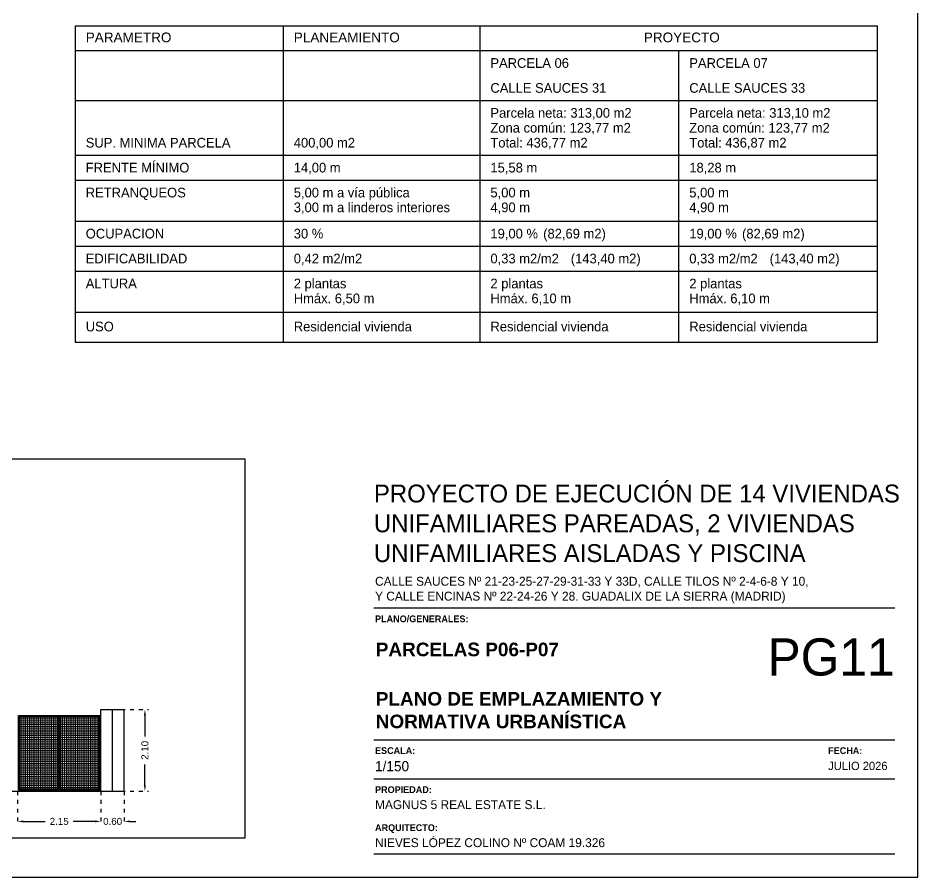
# Model space of a CAD drawing. Header units: millimetres. Extents: x 441061 to 442903, y 4515148 to 4515613.
# Drawn here: x 442517.71 to 442540.87, y 4515512.45 to 4515534.54 of the extents above; entities that cross this region are included whole.
import ezdxf

# ---------------------------------------------------------------- set-up
doc = ezdxf.new("R2010")
doc.units = ezdxf.units.MM
doc.linetypes.add('CONTINUA', pattern=[0])
doc.linetypes.add('PUNTOS2', pattern=[0.125, 0, -0.125])
for name, color, linetype in [('01_alzado', 5, 'CONTINUA'), ('01_cotas', 254, 'Continuous'), ('01_ejes', 10, 'Continuous'), ('01_retranqueo', 250, 'Continuous'), ('01_seccion', 7, 'CONTINUA'), ('01_texto cartela', 5, 'Continuous'), ('01_textos', 7, 'Continuous'), ('01_verjas', 254, 'Continuous')]:
    doc.layers.add(name, color=color, linetype=linetype)
doc.layers.add('01_cartela', color=6, linetype='Continuous', plot=False)
doc.layers.add('01_muebles_B', color=254, linetype='Continuous', lineweight=5)
doc.styles.add('Century Gothic', font='', dxfattribs={"height": 2})
doc.styles.add('Century Gothic_3', font='', dxfattribs={"height": 4.5})
doc.styles.add('Century Gothic_6', font='', dxfattribs={"height": 11})
doc.styles.add('Estilo1', font='swissel.ttf')
doc.styles.add('NIEVES2', font='sanss___.ttf')
doc.styles.add('NIEVES3', font='swisseb.ttf')
doc.styles.add('ROMANS', font='romans')
doc.styles.get('Century Gothic').set_extended_font_data('Century Gothic')
doc.styles.get('Century Gothic_3').set_extended_font_data('Century Gothic')
doc.styles.get('Century Gothic_6').set_extended_font_data('Century Gothic')
doc.dimstyles.new('DECIMAL-50', dxfattribs={"dimtxt": 0.08, "dimasz": 0.15, "dimexe": 0.09, "dimexo": 0, "dimgap": 0.09, "dimtad": 0, "dimzin": 0, "dimdsep": 46, "dimtxsty": 'ROMANS', "dimcen": 0.09, "dimclrt": 6, "dimadec": 0, "dimazin": 0, "dimtfac": 1.38, "dimtix": 1, "dimtofl": 0, "dimtmove": 2, "dimatfit": 3, "dimldrblk": 'OBLIQUE', "dimfxl": 1, "dimtolj": 1, "dimtzin": 0, "dimarcsym": 0})
pattern_1 = [(90, (174.572723, 0), (-0.047625, 1e-17), []), (180, (174.572723, 0), (-1e-17, -0.047625), [])]

# ---------------------------------------------------------------- blocks, each defined once
blk = doc.blocks.new('*D439')
at = {"layer": '01_cotas', "color": 0, "linetype": 'PUNTOS2', "lineweight": -2, "transparency": 16777216}
for p, q in [((442517.695, 4515514.655), (442517.695, 4515513.787)), ((442519.845, 4515514.655), (442519.845, 4515513.787))]:
    blk.add_line(p, q, dxfattribs=at)
at = {"layer": '01_cotas', "color": 0, "lineweight": -2, "transparency": 16777216}
for p, q in [((442517.845, 4515513.877), (442518.409, 4515513.877)), ((442519.695, 4515513.877), (442519.13, 4515513.877))]:
    blk.add_line(p, q, dxfattribs=at)
at = {"layer": '01_cotas', "color": 0, "transparency": 16777216}
for points in [[(442517.845, 4515513.902), (442517.845, 4515513.852), (442517.695, 4515513.877)], [(442519.695, 4515513.902), (442519.695, 4515513.852), (442519.845, 4515513.877)]]:
    blk.add_solid(points, dxfattribs=at)
at = {"layer": '01_cotas', "color": 7, "transparency": 16777216, "insert": (442518.77, 4515513.877), "char_height": 0.18, "attachment_point": 5, "style": 'Estilo1'}
blk.add_mtext('\\A1;2.15', dxfattribs=at)
blk = doc.blocks.new('*D440')
at = {"layer": '01_cotas', "color": 0, "linetype": 'PUNTOS2', "lineweight": -2, "transparency": 16777216}
for p, q in [((442519.845, 4515514.655), (442519.845, 4515513.787)), ((442520.445, 4515514.655), (442520.445, 4515513.787))]:
    blk.add_line(p, q, dxfattribs=at)
at = {"layer": '01_cotas', "color": 0, "lineweight": -2, "transparency": 16777216}
for p, q in [((442519.695, 4515513.877), (442519.545, 4515513.877)), ((442520.595, 4515513.877), (442520.745, 4515513.877))]:
    blk.add_line(p, q, dxfattribs=at)
at = {"layer": '01_cotas', "color": 0, "transparency": 16777216}
for points in [[(442519.695, 4515513.902), (442519.695, 4515513.852), (442519.845, 4515513.877)], [(442520.595, 4515513.902), (442520.595, 4515513.852), (442520.445, 4515513.877)]]:
    blk.add_solid(points, dxfattribs=at)
at = {"layer": '01_cotas', "color": 7, "transparency": 16777216, "insert": (442520.145, 4515513.877), "char_height": 0.18, "attachment_point": 5, "style": 'Estilo1'}
blk.add_mtext('\\A1;0.60', dxfattribs=at)
blk = doc.blocks.new('*D657')
at = {"layer": '01_cotas', "color": 0, "linetype": 'PUNTOS2', "lineweight": -2, "transparency": 16777216}
for p, q in [((442520.145, 4515516.755), (442521.066, 4515516.755)), ((442520.145, 4515514.655), (442521.066, 4515514.655))]:
    blk.add_line(p, q, dxfattribs=at)
at = {"layer": '01_cotas', "color": 0, "lineweight": -2, "transparency": 16777216}
for p, q in [((442520.976, 4515516.605), (442520.976, 4515516.065)), ((442520.976, 4515514.805), (442520.976, 4515515.345))]:
    blk.add_line(p, q, dxfattribs=at)
at = {"layer": '01_cotas', "color": 0, "transparency": 16777216}
for points in [[(442520.951, 4515516.605), (442521.001, 4515516.605), (442520.976, 4515516.755)], [(442520.951, 4515514.805), (442521.001, 4515514.805), (442520.976, 4515514.655)]]:
    blk.add_solid(points, dxfattribs=at)
at = {"layer": '01_cotas', "color": 7, "transparency": 16777216, "insert": (442520.976, 4515515.705), "char_height": 0.18, "attachment_point": 5, "rotation": 90, "style": 'Estilo1'}
blk.add_mtext('\\A1;2.10', dxfattribs=at)

msp = doc.modelspace()

# ---------------------------------------------------------------- hatches: boundary and pattern name
at = {"layer": '01_muebles_B'}
h = msp.add_hatch(dxfattribs=at)
h.set_pattern_fill('ANSI37', color=256, scale=0.015, angle=45)
h.set_pattern_definition(pattern_1)
h.paths.add_polyline_path([(442517.755, 4515516.575), (442518.74, 4515516.575), (442518.74, 4515514.71), (442517.755, 4515514.71)])
h = msp.add_hatch(dxfattribs=at)
h.set_pattern_fill('ANSI37', color=256, scale=0.015, angle=45)
h.set_pattern_definition(pattern_1)
h.paths.add_polyline_path([(442518.8, 4515516.575), (442519.785, 4515516.575), (442519.785, 4515514.71), (442518.8, 4515514.71)])

# ---------------------------------------------------------------- linework, layer by layer
at = {"layer": '01_alzado', "elevation": 0}
msp.add_lwpolyline([(442480.596, 4515523.204), (442523.549, 4515523.204), (442523.549, 4515513.447), (442480.596, 4515513.447)], close=True, dxfattribs=at)
at = {"layer": '01_cartela', "color": 3, "elevation": 0}
msp.add_lwpolyline([(442479.596, 4515555.517), (442479.596, 4515512.447), (442540.872, 4515512.447), (442540.872, 4515555.517)], close=True, dxfattribs=at)
at = {"layer": '01_ejes', "color": 10, "ltscale": 0.25}
msp.add_line((442520.145, 4515514.655, -837.551), (442520.145, 4515516.755, -837.551), dxfattribs=at)
at = {"layer": '01_retranqueo', "color": 170}
msp.add_line((442517.264, 4515514.655, -837.551), (442520.445, 4515514.655, -837.551), dxfattribs=at)
at = {"layer": '01_seccion'}
for p, q in [((442519.845, 4515514.655, -837.551), (442519.845, 4515516.755, -837.551)), ((442519.845, 4515516.755, -837.551), (442520.445, 4515516.755, -837.551)), ((442520.445, 4515514.655, -837.551), (442520.445, 4515516.755, -837.551))]:
    msp.add_line(p, q, dxfattribs=at)
at = {"layer": '01_texto cartela'}
for p, q in [((442526.87, 4515519.369, 0), (442540.272, 4515519.369, 0)), ((442526.87, 4515515.98, 0), (442540.272, 4515515.98, 0)), ((442526.87, 4515514.976, 0), (442540.272, 4515514.976, 0)), ((442526.87, 4515513.047, 0), (442540.272, 4515513.047, 0))]:
    msp.add_line(p, q, dxfattribs=at)
at = {"layer": '01_textos', "ltscale": 0.01}
for p, q in [((442519.178, 4515534.347, 0), (442519.178, 4515526.204, 0)), ((442519.178, 4515534.347, 0), (442539.83, 4515534.347, 0)), ((442524.532, 4515534.347, 0), (442524.532, 4515526.204, 0)), ((442529.593, 4515534.347, 0), (442529.593, 4515526.204, 0)), ((442539.83, 4515526.204, 0), (442539.83, 4515534.347, 0)), ((442519.178, 4515533.705, 0), (442539.83, 4515533.705, 0)), ((442534.712, 4515533.705, 0), (442534.712, 4515526.204, 0)), ((442519.178, 4515532.423, 0), (442539.83, 4515532.423, 0)), ((442519.178, 4515531.014, 0), (442539.83, 4515531.014, 0)), ((442519.178, 4515530.373, 0), (442539.83, 4515530.373, 0)), ((442519.178, 4515529.316, 0), (442539.83, 4515529.316, 0)), ((442519.178, 4515528.675, 0), (442539.83, 4515528.675, 0)), ((442519.178, 4515528.034, 0), (442539.83, 4515528.034, 0)), ((442519.178, 4515526.977, 0), (442539.83, 4515526.977, 0)), ((442519.178, 4515526.204, 0), (442539.83, 4515526.204, 0))]:
    msp.add_line(p, q, dxfattribs=at)
at = {"layer": '01_verjas', "elevation": -837.558}
for points in [[(442517.725, 4515516.605), (442518.77, 4515516.605), (442518.77, 4515514.68), (442517.725, 4515514.68)], [(442517.755, 4515516.575), (442518.74, 4515516.575), (442518.74, 4515514.71), (442517.755, 4515514.71)], [(442518.77, 4515516.605), (442519.815, 4515516.605), (442519.815, 4515514.68), (442518.77, 4515514.68)], [(442518.8, 4515516.575), (442519.785, 4515516.575), (442519.785, 4515514.71), (442518.8, 4515514.71)]]:
    msp.add_lwpolyline(points, close=True, dxfattribs=at)

# ---------------------------------------------------------------- texts
at = {"layer": '01_texto cartela'}
for s, insert, char_height, width, attachment_point, style in [('\\PPROYECTO DE EJECUCIÓN DE 14 VIVIENDAS UNIFAMILIARES PAREADAS, 2 VIVIENDAS UNIFAMILIARES AISLADAS Y PISCINA', (442526.87, 4515523.309, 0), 0.46, 13.64434, 1, 'Century Gothic_3'), ('CALLE SAUCES Nº 21-23-25-27-29-31-33 Y 33D, CALLE TILOS Nº 2-4-6-8 Y 10, \\PY CALLE ENCINAS Nº 22-24-26 Y 28. GUADALIX DE LA SIERRA (MADRID)', (442526.899, 4515520.169, 0), 0.2291, 18.49362, 1, 'Century Gothic'), ('{\\fCentury Gothic|b1|i0|c0|p34;PLANO/GENERALES: }', (442526.899, 4515519.175, 0), 0.17403, 4.23429, 1, 'Century Gothic'), ('\\pt4.6546;PLANO DE EMPLAZAMIENTO Y\\PNORMATIVA URBANÍSTICA', (442526.917, 4515516.27, 0), 0.34911, 14.01816, 7, 'NIEVES3'), ('{\\fCentury Gothic|b1|i0|c0|p34;ESCALA: }', (442526.899, 4515515.786, 0), 0.17403, 4.23429, 1, 'Century Gothic'), ('{\\fCentury Gothic|b1|i0|c0|p34;FECHA: }', (442538.561, 4515515.786, 0), 0.17403, 4.23429, 1, 'Century Gothic'), ('1/150', (442526.899, 4515515.429, 0), 0.2618, 4.23429, 1, 'Century Gothic'), ('JULIO 2026', (442538.561, 4515515.412, 0), 0.2138, 7.00875, 1, 'Century Gothic'), ('{\\fCentury Gothic|b1|i0|c0|p34;PROPIEDAD:}', (442526.899, 4515514.781, 0), 0.17403, 1.67418, 1, 'Century Gothic'), ('MAGNUS 5 REAL ESTATE S.L.', (442526.899, 4515514.423, 0), 0.2291, 9.76462, 1, 'Century Gothic'), ('{\\fCentury Gothic|b1|i0|c0|p34;ARQUITECTO:}', (442526.899, 4515513.802, 0), 0.17403, 1.67418, 1, 'Century Gothic'), ('NIEVES LÓPEZ COLINO Nº COAM 19.326', (442526.899, 4515513.445, 0), 0.2291, 7.30306, 1, 'Century Gothic')]:
    msp.add_mtext(s, dxfattribs=dict(at, insert=insert, char_height=char_height, width=width, attachment_point=attachment_point, style=style))
at = {"layer": '01_texto cartela', "color": 1}
for s, insert, char_height, width, attachment_point, style in [('\\pt4.6546;PARCELAS P06-P07', (442526.917, 4515518.122, 0), 0.34911, 14.01816, 7, 'NIEVES3'), ('PG11', (442540.272, 4515518.586, 0), 0.9571, 2.09971, 3, 'Century Gothic_6')]:
    msp.add_mtext(s, dxfattribs=dict(at, insert=insert, char_height=char_height, width=width, attachment_point=attachment_point, style=style))
at = {"layer": '01_textos', "color": 5, "ltscale": 0.01}
for s, height, style, p in [('PARAMETRO', 0.2494, 'NIEVES2', (442519.453, 4515533.921, 0)), ('PLANEAMIENTO', 0.24938, 'NIEVES2', (442524.807, 4515533.921, 0)), ('PROYECTO', 0.2494, 'NIEVES2', (442533.816, 4515533.921, 0)), ('Parcela neta: 313,00 m2', 0.24938, 'Century Gothic', (442529.868, 4515531.979, 0)), ('Parcela neta: 313,10 m2', 0.24938, 'Century Gothic', (442534.986, 4515531.979, 0)), ('Zona común: 123,77 m2 ', 0.24938, 'Century Gothic', (442529.868, 4515531.596, 0)), ('Zona común: 123,77 m2 ', 0.24938, 'Century Gothic', (442534.986, 4515531.596, 0)), ('SUP. MINIMA PARCELA', 0.24938, 'Century Gothic', (442519.453, 4515531.212, 0)), ('400,00 m2 ', 0.2494, 'Century Gothic', (442524.807, 4515531.212, 0)), ('Total: 436,77 m2', 0.24938, 'Century Gothic', (442529.868, 4515531.212, 0)), ('Total: 436,87 m2', 0.24938, 'Century Gothic', (442534.986, 4515531.212, 0)), ('FRENTE MÍNIMO', 0.24938, 'Century Gothic', (442519.453, 4515530.571, 0)), ('14,00 m', 0.2494, 'Century Gothic', (442524.807, 4515530.571, 0)), ('15,58 m', 0.2494, 'Century Gothic', (442529.868, 4515530.571, 0)), ('18,28 m', 0.2494, 'Century Gothic', (442534.986, 4515530.571, 0)), ('RETRANQUEOS', 0.24938, 'Century Gothic', (442519.453, 4515529.929, 0)), ('5,00 m a vía pública', 0.24938, 'Century Gothic', (442524.807, 4515529.929, 0)), ('5,00 m', 0.2494, 'Century Gothic', (442529.868, 4515529.929, 0)), ('5,00 m', 0.2494, 'Century Gothic', (442534.986, 4515529.929, 0)), ('3,00 m a linderos interiores', 0.24938, 'Century Gothic', (442524.807, 4515529.549, 0)), ('4,90 m ', 0.2494, 'Century Gothic', (442529.868, 4515529.549, 0)), ('4,90 m ', 0.2494, 'Century Gothic', (442534.986, 4515529.549, 0)), ('OCUPACION', 0.2494, 'Century Gothic', (442519.453, 4515528.873, 0)), ('30 %%%', 0.2494, 'Century Gothic', (442524.807, 4515528.873, 0)), ('19,00 %%% ', 0.2494, 'Century Gothic', (442529.868, 4515528.873, 0)), ('(82,69 m2)', 0.2494, 'Century Gothic', (442531.226, 4515528.873, 0)), ('19,00 %%% ', 0.2494, 'Century Gothic', (442534.986, 4515528.873, 0)), ('(82,69 m2)', 0.2494, 'Century Gothic', (442536.344, 4515528.873, 0)), ('EDIFICABILIDAD', 0.24938, 'Century Gothic', (442519.453, 4515528.232, 0)), ('0,42 m2/m2 ', 0.24938, 'Century Gothic', (442524.807, 4515528.232, 0)), ('0,33 m2/m2 ', 0.24938, 'Century Gothic', (442529.868, 4515528.232, 0)), ('(143,40 m2) ', 0.24938, 'Century Gothic', (442531.937, 4515528.232, 0)), ('0,33 m2/m2 ', 0.24938, 'Century Gothic', (442534.986, 4515528.232, 0)), ('(143,40 m2) ', 0.24938, 'Century Gothic', (442537.055, 4515528.232, 0)), ('ALTURA ', 0.2494, 'Century Gothic', (442519.453, 4515527.59, 0)), ('2 plantas ', 0.2494, 'Century Gothic', (442524.807, 4515527.59, 0)), ('2 plantas', 0.2494, 'Century Gothic', (442529.868, 4515527.59, 0)), ('2 plantas', 0.2494, 'Century Gothic', (442534.986, 4515527.59, 0)), ('Hmáx. 6,50 m', 0.24938, 'Century Gothic', (442524.807, 4515527.207, 0)), ('Hmáx. 6,10 m', 0.24938, 'Century Gothic', (442529.868, 4515527.207, 0)), ('Hmáx. 6,10 m', 0.24938, 'Century Gothic', (442534.986, 4515527.207, 0)), ('USO', 0.2494, 'Century Gothic', (442519.453, 4515526.483, 0)), ('Residencial vivienda', 0.24938, 'Century Gothic', (442524.807, 4515526.483, 0)), ('Residencial vivienda', 0.24938, 'Century Gothic', (442529.868, 4515526.483, 0)), ('Residencial vivienda', 0.24938, 'Century Gothic', (442534.986, 4515526.483, 0))]:
    msp.add_text(s, height=height, dxfattribs=dict(at, style=style)).set_placement(p)
at = {"layer": '01_textos', "color": 1, "ltscale": 0.01, "style": 'Century Gothic'}
for s, height, p in [('PARCELA 06', 0.2494, (442529.868, 4515533.262, 0)), ('PARCELA 07', 0.2494, (442534.986, 4515533.262, 0)), ('CALLE SAUCES 31', 0.24938, (442529.868, 4515532.621, 0)), ('CALLE SAUCES 33', 0.24938, (442534.986, 4515532.621, 0))]:
    msp.add_text(s, height=height, dxfattribs=at).set_placement(p)

# ---------------------------------------------------------------- dimensions: what is measured, and where the dimension line sits
at = {"layer": '01_cotas', "color": 251}
dim = msp.add_linear_dim(base=(442520.976, 4515514.655), p1=(442520.145, 4515516.755, -837.551), p2=(442520.145, 4515514.655, -837.551), angle=90, dimstyle='DECIMAL-50', override={"dimtxt": 0.18, "dimtxsty": 'Estilo1', "dimsah": 1, "dimclrt": 7, "dimfxl": 0.09, "dimarcsym": 2}, dxfattribs=at)
dim.commit()
dim.dimension.update_dxf_attribs({"geometry": '*D657', "text_midpoint": (442520.976, 4515515.705)})
for base, p1, p2, picture, middle in [((442519.845, 4515513.877), (442517.695, 4515514.655), (442519.845, 4515514.655, -837.551), '*D439', (442518.77, 4515513.877)), ((442520.445, 4515513.877), (442519.845, 4515514.655, -837.551), (442520.445, 4515514.655, -837.551), '*D440', (442520.145, 4515513.877))]:
    dim = msp.add_linear_dim(base=base, p1=p1, p2=p2, dimstyle='DECIMAL-50', override={"dimtxt": 0.18, "dimtxsty": 'Estilo1', "dimsah": 1, "dimclrt": 7, "dimfxl": 0.09, "dimarcsym": 2}, dxfattribs=at)
    dim.commit()
    dim.dimension.update_dxf_attribs({"geometry": picture, "text_midpoint": middle})

doc.saveas('drawing.dxf')
